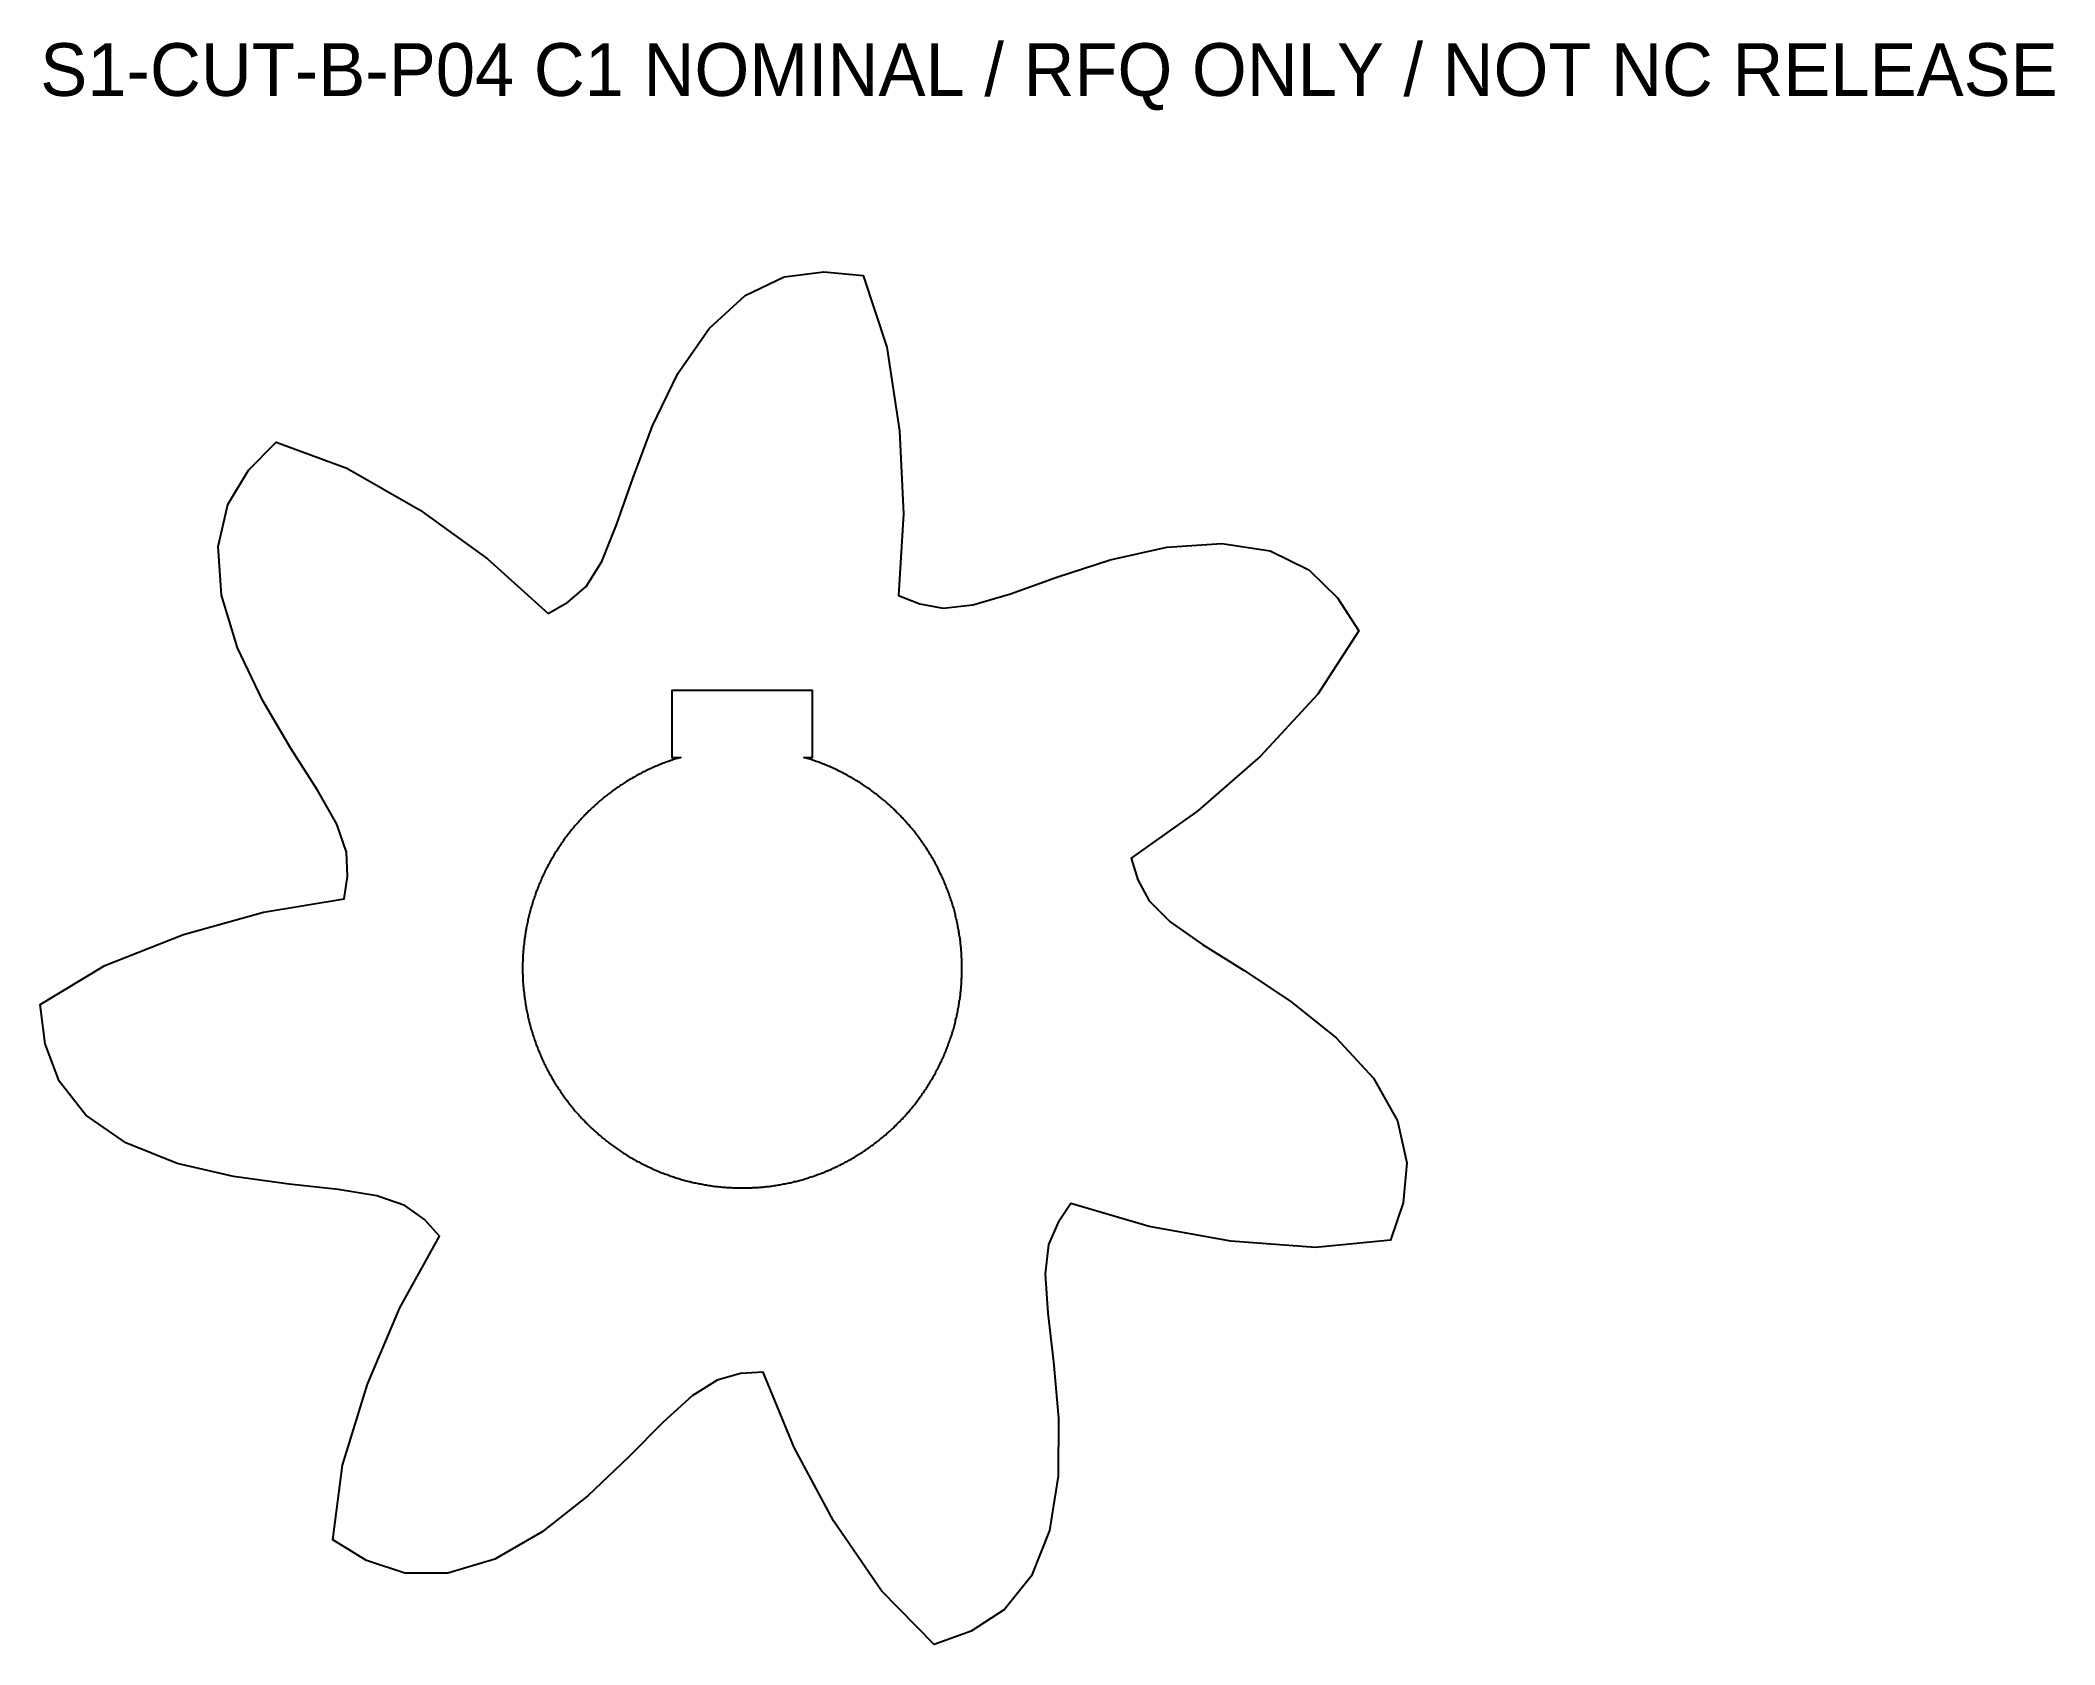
# Model space of a CAD drawing. Header units: millimetres. Extents: x -40 to 75, y -38 to 53.
import ezdxf

# ---------------------------------------------------------------- set-up
doc = ezdxf.new("R2010")
doc.units = ezdxf.units.MM
doc.layers.add('CUT', color=7, linetype='Continuous')
doc.layers.add('INFO', color=7, linetype='Continuous')

msp = doc.modelspace()

# ---------------------------------------------------------------- linework, layer by layer
at = {"layer": 'CUT'}
for points in [[(22.51, 5.03), (23.16, 3.83), (24.35, 2.64), (26.18, 1.36), (28.56, -0.12), (31.22, -1.89), (33.79, -3.96), (35.91, -6.26), (37.29, -8.68), (37.82, -11.07), (37.61, -13.34), (36.89, -15.47), (32.62, -15.88), (27.81, -15.53), (23.16, -14.69), (18.7, -13.39), (17.97, -14.46), (17.43, -15.72), (17.24, -17.39), (17.38, -19.62), (17.71, -22.4), (17.99, -25.59), (17.98, -28.89), (17.49, -31.98), (16.46, -34.56), (14.92, -36.48), (13.02, -37.72), (10.91, -38.48), (7.92, -35.41), (5.2, -31.43), (2.95, -27.27), (1.19, -22.97), (-0.1, -23.06), (-1.42, -23.43), (-2.85, -24.32), (-4.5, -25.82), (-6.47, -27.81), (-8.79, -30.02), (-11.38, -32.07), (-14.09, -33.61), (-16.76, -34.42), (-19.21, -34.41), (-21.38, -33.7), (-23.29, -32.52), (-22.74, -28.27), (-21.33, -23.66), (-19.48, -19.31), (-17.22, -15.25), (-18.09, -14.3), (-19.2, -13.5), (-20.79, -12.94), (-23, -12.58), (-25.78, -12.28), (-28.95, -11.84), (-32.16, -11.1), (-35.07, -9.94), (-37.36, -8.36), (-38.88, -6.43), (-39.67, -4.3), (-39.95, -2.07), (-36.28, 0.16), (-31.8, 1.92), (-27.24, 3.19), (-22.66, 3.95), (-22.46, 5.23), (-22.53, 6.6), (-23.08, 8.19), (-24.17, 10.14), (-25.68, 12.5), (-27.31, 15.25), (-28.73, 18.23), (-29.64, 21.22), (-29.83, 24), (-29.27, 26.39), (-28.09, 28.34), (-26.52, 29.94), (-22.5, 28.46), (-18.32, 26.06), (-14.49, 23.29), (-11.04, 20.18), (-9.92, 20.82), (-8.89, 21.72), (-7.99, 23.15), (-7.15, 25.22), (-6.23, 27.87), (-5.11, 30.86), (-3.66, 33.83), (-1.89, 36.4), (0.17, 38.28), (2.38, 39.34), (4.64, 39.63), (6.87, 39.41), (8.23, 35.34), (8.95, 30.57), (9.17, 25.85), (8.89, 21.21), (10.1, 20.73), (11.44, 20.49), (13.12, 20.68), (15.26, 21.31), (17.9, 22.25), (20.94, 23.23), (24.16, 23.95), (27.28, 24.17), (30.03, 23.74), (32.24, 22.67), (33.88, 21.08), (35.09, 19.2), (32.76, 15.6), (29.48, 12.06), (25.93, 8.95), (22.13, 6.27)], [(12.5, 0.15), (12.5, 0.23), (12.5, 0.31), (12.49, 0.38), (12.49, 0.46), (12.49, 0.54), (12.48, 0.61), (12.48, 0.69), (12.48, 0.77), (12.47, 0.84), (12.47, 0.92), (12.46, 1), (12.45, 1.07), (12.45, 1.15), (12.44, 1.23), (12.43, 1.3), (12.42, 1.38), (12.42, 1.45), (12.41, 1.53), (12.4, 1.61), (12.39, 1.68), (12.38, 1.76), (12.36, 1.83), (12.35, 1.91), (12.34, 1.99), (12.33, 2.06), (12.32, 2.14), (12.3, 2.21), (12.29, 2.29), (12.27, 2.36), (12.26, 2.44), (12.24, 2.51), (12.23, 2.59), (12.21, 2.66), (12.2, 2.74), (12.18, 2.81), (12.16, 2.89), (12.14, 2.96), (12.13, 3.04), (12.11, 3.11), (12.09, 3.19), (12.07, 3.26), (12.05, 3.33), (12.03, 3.41), (12.01, 3.48), (11.98, 3.56), (11.96, 3.63), (11.94, 3.7), (11.92, 3.78), (11.89, 3.85), (11.87, 3.92), (11.84, 3.99), (11.82, 4.07), (11.79, 4.14), (11.77, 4.21), (11.74, 4.28), (11.72, 4.36), (11.69, 4.43), (11.66, 4.5), (11.63, 4.57), (11.61, 4.64), (11.58, 4.71), (11.55, 4.78), (11.52, 4.85), (11.49, 4.92), (11.46, 5), (11.43, 5.07), (11.4, 5.14), (11.36, 5.21), (11.33, 5.28), (11.3, 5.34), (11.27, 5.41), (11.23, 5.48), (11.2, 5.55), (11.17, 5.62), (11.13, 5.69), (11.1, 5.76), (11.06, 5.82), (11.02, 5.89), (10.99, 5.96), (10.95, 6.03), (10.91, 6.09), (10.88, 6.16), (10.84, 6.23), (10.8, 6.29), (10.76, 6.36), (10.72, 6.43), (10.68, 6.49), (10.64, 6.56), (10.6, 6.62), (10.56, 6.69), (10.52, 6.75), (10.48, 6.82), (10.44, 6.88), (10.39, 6.94), (10.35, 7.01), (10.31, 7.07), (10.26, 7.13), (10.22, 7.2), (10.18, 7.26), (10.13, 7.32), (10.09, 7.38), (10.04, 7.45), (9.99, 7.51), (9.95, 7.57), (9.9, 7.63), (9.85, 7.69), (9.81, 7.75), (9.76, 7.81), (9.71, 7.87), (9.66, 7.93), (9.61, 7.99), (9.56, 8.05), (9.52, 8.11), (9.47, 8.16), (9.41, 8.22), (9.36, 8.28), (9.31, 8.34), (9.26, 8.39), (9.21, 8.45), (9.16, 8.51), (9.11, 8.56), (9.05, 8.62), (9, 8.67), (8.95, 8.73), (8.89, 8.78), (8.84, 8.84), (8.78, 8.89), (8.73, 8.95), (8.67, 9), (8.62, 9.05), (8.56, 9.11), (8.51, 9.16), (8.45, 9.21), (8.39, 9.26), (8.34, 9.31), (8.28, 9.36), (8.22, 9.41), (8.16, 9.47), (8.11, 9.52), (8.05, 9.56), (7.99, 9.61), (7.93, 9.66), (7.87, 9.71), (7.81, 9.76), (7.75, 9.81), (7.69, 9.85), (7.63, 9.9), (7.57, 9.95), (7.51, 9.99), (7.45, 10.04), (7.38, 10.09), (7.32, 10.13), (7.26, 10.18), (7.2, 10.22), (7.13, 10.26), (7.07, 10.31), (7.01, 10.35), (6.94, 10.39), (6.88, 10.44), (6.82, 10.48), (6.75, 10.52), (6.69, 10.56), (6.62, 10.6), (6.56, 10.64), (6.49, 10.68), (6.43, 10.72), (6.36, 10.76), (6.29, 10.8), (6.23, 10.84), (6.16, 10.88), (6.09, 10.91), (6.03, 10.95), (5.96, 10.99), (5.89, 11.02), (5.82, 11.06), (5.76, 11.1), (5.69, 11.13), (5.62, 11.17), (5.55, 11.2), (5.48, 11.23), (5.41, 11.27), (5.34, 11.3), (5.28, 11.33), (5.21, 11.36), (5.14, 11.4), (5.07, 11.43), (5, 11.46), (4.92, 11.49), (4.85, 11.52), (4.78, 11.55), (4.71, 11.58), (4.64, 11.61), (4.57, 11.63), (4.5, 11.66), (4.43, 11.69), (4.36, 11.72), (4.28, 11.74), (4.21, 11.77), (4.14, 11.79), (4.07, 11.82), (3.99, 11.84), (3.92, 11.87), (3.85, 11.89), (3.78, 11.92), (3.7, 11.94), (3.63, 11.96), (3.56, 11.98), (3.5, 12), (4, 12), (4, 15.8), (-4, 15.8), (-4, 12), (-3.5, 12), (-3.56, 11.98), (-3.63, 11.96), (-3.7, 11.94), (-3.78, 11.92), (-3.85, 11.89), (-3.92, 11.87), (-3.99, 11.84), (-4.07, 11.82), (-4.14, 11.79), (-4.21, 11.77), (-4.28, 11.74), (-4.36, 11.72), (-4.43, 11.69), (-4.5, 11.66), (-4.57, 11.63), (-4.64, 11.61), (-4.71, 11.58), (-4.78, 11.55), (-4.85, 11.52), (-4.92, 11.49), (-5, 11.46), (-5.07, 11.43), (-5.14, 11.4), (-5.21, 11.36), (-5.28, 11.33), (-5.34, 11.3), (-5.41, 11.27), (-5.48, 11.23), (-5.55, 11.2), (-5.62, 11.17), (-5.69, 11.13), (-5.76, 11.1), (-5.82, 11.06), (-5.89, 11.02), (-5.96, 10.99), (-6.03, 10.95), (-6.09, 10.91), (-6.16, 10.88), (-6.23, 10.84), (-6.29, 10.8), (-6.36, 10.76), (-6.43, 10.72), (-6.49, 10.68), (-6.56, 10.64), (-6.62, 10.6), (-6.69, 10.56), (-6.75, 10.52), (-6.82, 10.48), (-6.88, 10.44), (-6.94, 10.39), (-7.01, 10.35), (-7.07, 10.31), (-7.13, 10.26), (-7.2, 10.22), (-7.26, 10.18), (-7.32, 10.13), (-7.38, 10.09), (-7.45, 10.04), (-7.51, 9.99), (-7.57, 9.95), (-7.63, 9.9), (-7.69, 9.85), (-7.75, 9.81), (-7.81, 9.76), (-7.87, 9.71), (-7.93, 9.66), (-7.99, 9.61), (-8.05, 9.56), (-8.11, 9.52), (-8.16, 9.47), (-8.22, 9.41), (-8.28, 9.36), (-8.34, 9.31), (-8.39, 9.26), (-8.45, 9.21), (-8.51, 9.16), (-8.56, 9.11), (-8.62, 9.05), (-8.67, 9), (-8.73, 8.95), (-8.78, 8.89), (-8.84, 8.84), (-8.89, 8.78), (-8.95, 8.73), (-9, 8.67), (-9.05, 8.62), (-9.11, 8.56), (-9.16, 8.51), (-9.21, 8.45), (-9.26, 8.39), (-9.31, 8.34), (-9.36, 8.28), (-9.41, 8.22), (-9.47, 8.16), (-9.52, 8.11), (-9.56, 8.05), (-9.61, 7.99), (-9.66, 7.93), (-9.71, 7.87), (-9.76, 7.81), (-9.81, 7.75), (-9.85, 7.69), (-9.9, 7.63), (-9.95, 7.57), (-9.99, 7.51), (-10.04, 7.45), (-10.09, 7.38), (-10.13, 7.32), (-10.18, 7.26), (-10.22, 7.2), (-10.26, 7.13), (-10.31, 7.07), (-10.35, 7.01), (-10.39, 6.94), (-10.44, 6.88), (-10.48, 6.82), (-10.52, 6.75), (-10.56, 6.69), (-10.6, 6.62), (-10.64, 6.56), (-10.68, 6.49), (-10.72, 6.43), (-10.76, 6.36), (-10.8, 6.29), (-10.84, 6.23), (-10.88, 6.16), (-10.91, 6.09), (-10.95, 6.03), (-10.99, 5.96), (-11.02, 5.89), (-11.06, 5.82), (-11.1, 5.76), (-11.13, 5.69), (-11.17, 5.62), (-11.2, 5.55), (-11.23, 5.48), (-11.27, 5.41), (-11.3, 5.34), (-11.33, 5.28), (-11.36, 5.21), (-11.4, 5.14), (-11.43, 5.07), (-11.46, 5), (-11.49, 4.92), (-11.52, 4.85), (-11.55, 4.78), (-11.58, 4.71), (-11.61, 4.64), (-11.63, 4.57), (-11.66, 4.5), (-11.69, 4.43), (-11.72, 4.36), (-11.74, 4.28), (-11.77, 4.21), (-11.79, 4.14), (-11.82, 4.07), (-11.84, 3.99), (-11.87, 3.92), (-11.89, 3.85), (-11.92, 3.78), (-11.94, 3.7), (-11.96, 3.63), (-11.98, 3.56), (-12.01, 3.48), (-12.03, 3.41), (-12.05, 3.33), (-12.07, 3.26), (-12.09, 3.19), (-12.11, 3.11), (-12.13, 3.04), (-12.14, 2.96), (-12.16, 2.89), (-12.18, 2.81), (-12.2, 2.74), (-12.21, 2.66), (-12.23, 2.59), (-12.24, 2.51), (-12.26, 2.44), (-12.27, 2.36), (-12.29, 2.29), (-12.3, 2.21), (-12.32, 2.14), (-12.33, 2.06), (-12.34, 1.99), (-12.35, 1.91), (-12.36, 1.83), (-12.38, 1.76), (-12.39, 1.68), (-12.4, 1.61), (-12.41, 1.53), (-12.42, 1.45), (-12.42, 1.38), (-12.43, 1.3), (-12.44, 1.23), (-12.45, 1.15), (-12.45, 1.07), (-12.46, 1), (-12.47, 0.92), (-12.47, 0.84), (-12.48, 0.77), (-12.48, 0.69), (-12.48, 0.61), (-12.49, 0.54), (-12.49, 0.46), (-12.49, 0.38), (-12.5, 0.31), (-12.5, 0.23), (-12.5, 0.15), (-12.5, 0.08), (-12.5, 0), (-12.5, -0.08), (-12.5, -0.15), (-12.5, -0.23), (-12.5, -0.31), (-12.49, -0.38), (-12.49, -0.46), (-12.49, -0.54), (-12.48, -0.61), (-12.48, -0.69), (-12.48, -0.77), (-12.47, -0.84), (-12.47, -0.92), (-12.46, -1), (-12.45, -1.07), (-12.45, -1.15), (-12.44, -1.23), (-12.43, -1.3), (-12.42, -1.38), (-12.42, -1.45), (-12.41, -1.53), (-12.4, -1.61), (-12.39, -1.68), (-12.38, -1.76), (-12.36, -1.83), (-12.35, -1.91), (-12.34, -1.99), (-12.33, -2.06), (-12.32, -2.14), (-12.3, -2.21), (-12.29, -2.29), (-12.27, -2.36), (-12.26, -2.44), (-12.24, -2.51), (-12.23, -2.59), (-12.21, -2.66), (-12.2, -2.74), (-12.18, -2.81), (-12.16, -2.89), (-12.14, -2.96), (-12.13, -3.04), (-12.11, -3.11), (-12.09, -3.19), (-12.07, -3.26), (-12.05, -3.33), (-12.03, -3.41), (-12.01, -3.48), (-11.98, -3.56), (-11.96, -3.63), (-11.94, -3.7), (-11.92, -3.78), (-11.89, -3.85), (-11.87, -3.92), (-11.84, -3.99), (-11.82, -4.07), (-11.79, -4.14), (-11.77, -4.21), (-11.74, -4.28), (-11.72, -4.36), (-11.69, -4.43), (-11.66, -4.5), (-11.63, -4.57), (-11.61, -4.64), (-11.58, -4.71), (-11.55, -4.78), (-11.52, -4.85), (-11.49, -4.92), (-11.46, -5), (-11.43, -5.07), (-11.4, -5.14), (-11.36, -5.21), (-11.33, -5.28), (-11.3, -5.34), (-11.27, -5.41), (-11.23, -5.48), (-11.2, -5.55), (-11.17, -5.62), (-11.13, -5.69), (-11.1, -5.76), (-11.06, -5.82), (-11.02, -5.89), (-10.99, -5.96), (-10.95, -6.03), (-10.91, -6.09), (-10.88, -6.16), (-10.84, -6.23), (-10.8, -6.29), (-10.76, -6.36), (-10.72, -6.43), (-10.68, -6.49), (-10.64, -6.56), (-10.6, -6.62), (-10.56, -6.69), (-10.52, -6.75), (-10.48, -6.82), (-10.44, -6.88), (-10.39, -6.94), (-10.35, -7.01), (-10.31, -7.07), (-10.26, -7.13), (-10.22, -7.2), (-10.18, -7.26), (-10.13, -7.32), (-10.09, -7.38), (-10.04, -7.45), (-9.99, -7.51), (-9.95, -7.57), (-9.9, -7.63), (-9.85, -7.69), (-9.81, -7.75), (-9.76, -7.81), (-9.71, -7.87), (-9.66, -7.93), (-9.61, -7.99), (-9.56, -8.05), (-9.52, -8.11), (-9.47, -8.16), (-9.41, -8.22), (-9.36, -8.28), (-9.31, -8.34), (-9.26, -8.39), (-9.21, -8.45), (-9.16, -8.51), (-9.11, -8.56), (-9.05, -8.62), (-9, -8.67), (-8.95, -8.73), (-8.89, -8.78), (-8.84, -8.84), (-8.78, -8.89), (-8.73, -8.95), (-8.67, -9), (-8.62, -9.05), (-8.56, -9.11), (-8.51, -9.16), (-8.45, -9.21), (-8.39, -9.26), (-8.34, -9.31), (-8.28, -9.36), (-8.22, -9.41), (-8.16, -9.47), (-8.11, -9.52), (-8.05, -9.56), (-7.99, -9.61), (-7.93, -9.66), (-7.87, -9.71), (-7.81, -9.76), (-7.75, -9.81), (-7.69, -9.85), (-7.63, -9.9), (-7.57, -9.95), (-7.51, -9.99), (-7.45, -10.04), (-7.38, -10.09), (-7.32, -10.13), (-7.26, -10.18), (-7.2, -10.22), (-7.13, -10.26), (-7.07, -10.31), (-7.01, -10.35), (-6.94, -10.39), (-6.88, -10.44), (-6.82, -10.48), (-6.75, -10.52), (-6.69, -10.56), (-6.62, -10.6), (-6.56, -10.64), (-6.49, -10.68), (-6.43, -10.72), (-6.36, -10.76), (-6.29, -10.8), (-6.23, -10.84), (-6.16, -10.88), (-6.09, -10.91), (-6.03, -10.95), (-5.96, -10.99), (-5.89, -11.02), (-5.82, -11.06), (-5.76, -11.1), (-5.69, -11.13), (-5.62, -11.17), (-5.55, -11.2), (-5.48, -11.23), (-5.41, -11.27), (-5.34, -11.3), (-5.28, -11.33), (-5.21, -11.36), (-5.14, -11.4), (-5.07, -11.43), (-5, -11.46), (-4.92, -11.49), (-4.85, -11.52), (-4.78, -11.55), (-4.71, -11.58), (-4.64, -11.61), (-4.57, -11.63), (-4.5, -11.66), (-4.43, -11.69), (-4.36, -11.72), (-4.28, -11.74), (-4.21, -11.77), (-4.14, -11.79), (-4.07, -11.82), (-3.99, -11.84), (-3.92, -11.87), (-3.85, -11.89), (-3.78, -11.92), (-3.7, -11.94), (-3.63, -11.96), (-3.56, -11.98), (-3.48, -12.01), (-3.41, -12.03), (-3.33, -12.05), (-3.26, -12.07), (-3.19, -12.09), (-3.11, -12.11), (-3.04, -12.13), (-2.96, -12.14), (-2.89, -12.16), (-2.81, -12.18), (-2.74, -12.2), (-2.66, -12.21), (-2.59, -12.23), (-2.51, -12.24), (-2.44, -12.26), (-2.36, -12.27), (-2.29, -12.29), (-2.21, -12.3), (-2.14, -12.32), (-2.06, -12.33), (-1.99, -12.34), (-1.91, -12.35), (-1.83, -12.36), (-1.76, -12.38), (-1.68, -12.39), (-1.61, -12.4), (-1.53, -12.41), (-1.45, -12.42), (-1.38, -12.42), (-1.3, -12.43), (-1.23, -12.44), (-1.15, -12.45), (-1.07, -12.45), (-1, -12.46), (-0.92, -12.47), (-0.84, -12.47), (-0.77, -12.48), (-0.69, -12.48), (-0.61, -12.48), (-0.54, -12.49), (-0.46, -12.49), (-0.38, -12.49), (-0.31, -12.5), (-0.23, -12.5), (-0.15, -12.5), (-0.08, -12.5), (0, -12.5), (0.08, -12.5), (0.15, -12.5), (0.23, -12.5), (0.31, -12.5), (0.38, -12.49), (0.46, -12.49), (0.54, -12.49), (0.61, -12.48), (0.69, -12.48), (0.77, -12.48), (0.84, -12.47), (0.92, -12.47), (1, -12.46), (1.07, -12.45), (1.15, -12.45), (1.23, -12.44), (1.3, -12.43), (1.38, -12.42), (1.45, -12.42), (1.53, -12.41), (1.61, -12.4), (1.68, -12.39), (1.76, -12.38), (1.83, -12.36), (1.91, -12.35), (1.99, -12.34), (2.06, -12.33), (2.14, -12.32), (2.21, -12.3), (2.29, -12.29), (2.36, -12.27), (2.44, -12.26), (2.51, -12.24), (2.59, -12.23), (2.66, -12.21), (2.74, -12.2), (2.81, -12.18), (2.89, -12.16), (2.96, -12.14), (3.04, -12.13), (3.11, -12.11), (3.19, -12.09), (3.26, -12.07), (3.33, -12.05), (3.41, -12.03), (3.48, -12.01), (3.56, -11.98), (3.63, -11.96), (3.7, -11.94), (3.78, -11.92), (3.85, -11.89), (3.92, -11.87), (3.99, -11.84), (4.07, -11.82), (4.14, -11.79), (4.21, -11.77), (4.28, -11.74), (4.36, -11.72), (4.43, -11.69), (4.5, -11.66), (4.57, -11.63), (4.64, -11.61), (4.71, -11.58), (4.78, -11.55), (4.85, -11.52), (4.92, -11.49), (5, -11.46), (5.07, -11.43), (5.14, -11.4), (5.21, -11.36), (5.28, -11.33), (5.34, -11.3), (5.41, -11.27), (5.48, -11.23), (5.55, -11.2), (5.62, -11.17), (5.69, -11.13), (5.76, -11.1), (5.82, -11.06), (5.89, -11.02), (5.96, -10.99), (6.03, -10.95), (6.09, -10.91), (6.16, -10.88), (6.23, -10.84), (6.29, -10.8), (6.36, -10.76), (6.43, -10.72), (6.49, -10.68), (6.56, -10.64), (6.62, -10.6), (6.69, -10.56), (6.75, -10.52), (6.82, -10.48), (6.88, -10.44), (6.94, -10.39), (7.01, -10.35), (7.07, -10.31), (7.13, -10.26), (7.2, -10.22), (7.26, -10.18), (7.32, -10.13), (7.38, -10.09), (7.45, -10.04), (7.51, -9.99), (7.57, -9.95), (7.63, -9.9), (7.69, -9.85), (7.75, -9.81), (7.81, -9.76), (7.87, -9.71), (7.93, -9.66), (7.99, -9.61), (8.05, -9.56), (8.11, -9.52), (8.16, -9.47), (8.22, -9.41), (8.28, -9.36), (8.34, -9.31), (8.39, -9.26), (8.45, -9.21), (8.51, -9.16), (8.56, -9.11), (8.62, -9.05), (8.67, -9), (8.73, -8.95), (8.78, -8.89), (8.84, -8.84), (8.89, -8.78), (8.95, -8.73), (9, -8.67), (9.05, -8.62), (9.11, -8.56), (9.16, -8.51), (9.21, -8.45), (9.26, -8.39), (9.31, -8.34), (9.36, -8.28), (9.41, -8.22), (9.47, -8.16), (9.52, -8.11), (9.56, -8.05), (9.61, -7.99), (9.66, -7.93), (9.71, -7.87), (9.76, -7.81), (9.81, -7.75), (9.85, -7.69), (9.9, -7.63), (9.95, -7.57), (9.99, -7.51), (10.04, -7.45), (10.09, -7.38), (10.13, -7.32), (10.18, -7.26), (10.22, -7.2), (10.26, -7.13), (10.31, -7.07), (10.35, -7.01), (10.39, -6.94), (10.44, -6.88), (10.48, -6.82), (10.52, -6.75), (10.56, -6.69), (10.6, -6.62), (10.64, -6.56), (10.68, -6.49), (10.72, -6.43), (10.76, -6.36), (10.8, -6.29), (10.84, -6.23), (10.88, -6.16), (10.91, -6.09), (10.95, -6.03), (10.99, -5.96), (11.02, -5.89), (11.06, -5.82), (11.1, -5.76), (11.13, -5.69), (11.17, -5.62), (11.2, -5.55), (11.23, -5.48), (11.27, -5.41), (11.3, -5.34), (11.33, -5.28), (11.36, -5.21), (11.4, -5.14), (11.43, -5.07), (11.46, -5), (11.49, -4.92), (11.52, -4.85), (11.55, -4.78), (11.58, -4.71), (11.61, -4.64), (11.63, -4.57), (11.66, -4.5), (11.69, -4.43), (11.72, -4.36), (11.74, -4.28), (11.77, -4.21), (11.79, -4.14), (11.82, -4.07), (11.84, -3.99), (11.87, -3.92), (11.89, -3.85), (11.92, -3.78), (11.94, -3.7), (11.96, -3.63), (11.98, -3.56), (12.01, -3.48), (12.03, -3.41), (12.05, -3.33), (12.07, -3.26), (12.09, -3.19), (12.11, -3.11), (12.13, -3.04), (12.14, -2.96), (12.16, -2.89), (12.18, -2.81), (12.2, -2.74), (12.21, -2.66), (12.23, -2.59), (12.24, -2.51), (12.26, -2.44), (12.27, -2.36), (12.29, -2.29), (12.3, -2.21), (12.32, -2.14), (12.33, -2.06), (12.34, -1.99), (12.35, -1.91), (12.36, -1.83), (12.38, -1.76), (12.39, -1.68), (12.4, -1.61), (12.41, -1.53), (12.42, -1.45), (12.42, -1.38), (12.43, -1.3), (12.44, -1.23), (12.45, -1.15), (12.45, -1.07), (12.46, -1), (12.47, -0.92), (12.47, -0.84), (12.48, -0.77), (12.48, -0.69), (12.48, -0.61), (12.49, -0.54), (12.49, -0.46), (12.49, -0.38), (12.5, -0.31), (12.5, -0.23), (12.5, -0.15), (12.5, -0.08), (12.5, 0), (12.5, 0.08)]]:
    msp.add_lwpolyline(points, close=True, dxfattribs=at)

# ---------------------------------------------------------------- texts
at = {"layer": 'INFO'}
msp.add_text('S1-CUT-B-P04 C1 NOMINAL / RFQ ONLY / NOT NC RELEASE', height=3, dxfattribs=at).set_placement((-39.95, 49.63))

doc.saveas('drawing.dxf')
